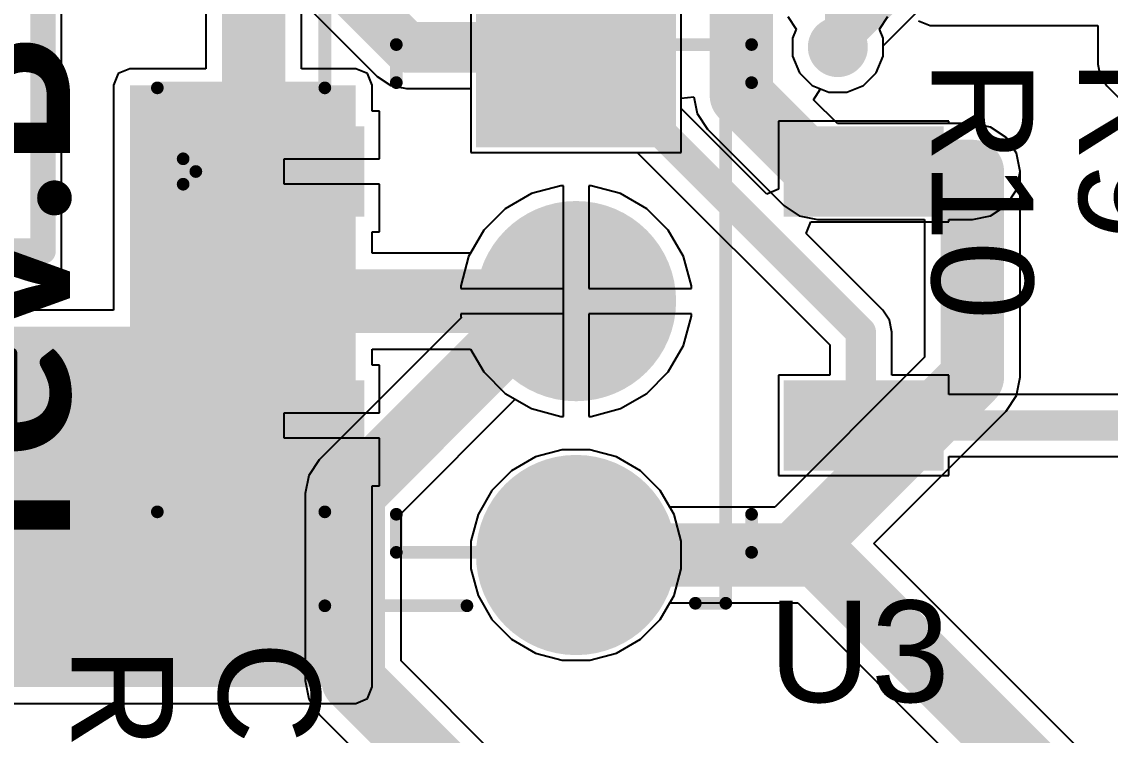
# Model space of a CAD drawing. Header units: millimetres. Extents: x -0.42 to 2.4, y -0.33 to 1.81.
# Drawn here: x 0.3164 to 0.7453, y 0.842 to 1.123 of the extents above; entities that cross this region are included whole.
import ezdxf

# ---------------------------------------------------------------- set-up
doc = ezdxf.new("R2010")
doc.units = ezdxf.units.MM
doc.header["$MEASUREMENT"] = 0
for name, color, linetype in [('BottomLayer', 5, 'Continuous'), ('BottomSolder', 6, 'Continuous'), ('Mechanical2', 216, 'Continuous'), ('MultiLayer', 9, 'Continuous'), ('PadHoleLayer', 156, 'Continuous'), ('TopLayer', 1, 'Continuous'), ('TopOverlay', 2, 'Continuous'), ('TopPaste', 8, 'Continuous'), ('TopSolder', 216, 'Continuous'), ('ViaHoleLayer', 16, 'Continuous')]:
    doc.layers.add(name, color=color, linetype=linetype)
doc.styles.add('Arial', font='', dxfattribs={"height": 0.2})
doc.styles.add('Calibri', font='', dxfattribs={"height": 0.2})
doc.styles.get('Arial').set_extended_font_data('Arial')
doc.styles.get('Calibri').set_extended_font_data('Calibri', bold=True)

# ---------------------------------------------------------------- blocks, each defined once
blk = doc.blocks.new('SIP_3P_2_54___17')
at = {"layer": 'BottomLayer'}
blk.add_hatch(color=5, dxfattribs=at).paths.add_polyline_path([(-0.13543305, 0.03543305), (-0.06456695, 0.03543305), (-0.06456695, -0.03543305), (-0.13543305, -0.03543305)])
h = blk.add_hatch(color=5, dxfattribs=at)
edge = h.paths.add_edge_path()
edge.add_arc((0, 0), 0.035433, 0, 360)
h = blk.add_hatch(color=5, dxfattribs=at)
edge = h.paths.add_edge_path()
edge.add_arc((0.1, 0), 0.035433, 0, 360)
at = {"layer": 'BottomSolder'}
blk.add_hatch(color=6, dxfattribs=at).paths.add_polyline_path([(-0.13943305, 0.03943305), (-0.06056695, 0.03943305), (-0.06056695, -0.03943305), (-0.13943305, -0.03943305)])
h = blk.add_hatch(color=6, dxfattribs=at)
edge = h.paths.add_edge_path()
edge.add_arc((0, 0), 0.039433, 0, 360)
h = blk.add_hatch(color=6, dxfattribs=at)
edge = h.paths.add_edge_path()
edge.add_arc((0.1, 0), 0.039433, 0, 360)
at = {"layer": 'MultiLayer'}
blk.add_hatch(color=9, dxfattribs=at).paths.add_polyline_path([(-0.13543305, 0.03543305), (-0.06456695, 0.03543305), (-0.06456695, -0.03543305), (-0.13543305, -0.03543305)])
h = blk.add_hatch(color=9, dxfattribs=at)
edge = h.paths.add_edge_path()
edge.add_arc((0, 0), 0.035433, 0, 360)
h = blk.add_hatch(color=9, dxfattribs=at)
edge = h.paths.add_edge_path()
edge.add_arc((0.1, 0), 0.035433, 0, 360)
at = {"layer": 'PadHoleLayer'}
h = blk.add_hatch(color=156, dxfattribs=at)
edge = h.paths.add_edge_path()
edge.add_arc((-0.1, 0), 0.0177165, 0, 360)
h = blk.add_hatch(color=156, dxfattribs=at)
edge = h.paths.add_edge_path()
edge.add_arc((0, 0), 0.0177165, 0, 360)
h = blk.add_hatch(color=156, dxfattribs=at)
edge = h.paths.add_edge_path()
edge.add_arc((0.1, 0), 0.0177165, 0, 360)
at = {"layer": 'TopLayer'}
blk.add_hatch(color=1, dxfattribs=at).paths.add_polyline_path([(-0.13543305, 0.03543305), (-0.06456695, 0.03543305), (-0.06456695, -0.03543305), (-0.13543305, -0.03543305)])
h = blk.add_hatch(color=1, dxfattribs=at)
edge = h.paths.add_edge_path()
edge.add_arc((0, 0), 0.035433, 0, 360)
h = blk.add_hatch(color=1, dxfattribs=at)
edge = h.paths.add_edge_path()
edge.add_arc((0.1, 0), 0.035433, 0, 360)
at = {"layer": 'TopSolder'}
blk.add_hatch(color=216, dxfattribs=at).paths.add_polyline_path([(-0.13943305, 0.03943305), (-0.06056695, 0.03943305), (-0.06056695, -0.03943305), (-0.13943305, -0.03943305)])
h = blk.add_hatch(color=216, dxfattribs=at)
edge = h.paths.add_edge_path()
edge.add_arc((0, 0), 0.039433, 0, 360)
h = blk.add_hatch(color=216, dxfattribs=at)
edge = h.paths.add_edge_path()
edge.add_arc((0.1, 0), 0.039433, 0, 360)
at = {"layer": 'TopOverlay', "const_width": 0.005}
for points in [[(0.119, 0.059), (-0.12, 0.059)], [(-0.12, 0.047), (-0.12, 0.059)], [(0.119, 0.047), (0.119, 0.059)], [(-0.146, 0), (-0.146, 0.01)], [(-0.141, 0.005), (-0.146, 0.01)], [(-0.146, 0), (-0.141, 0.005)], [(-0.12, -0.099), (-0.12, -0.043)], [(0.12, -0.099), (0.12, -0.043)], [(-0.084, -0.099), (-0.12, -0.099)], [(-0.084, -0.165), (-0.084, -0.099)], [(0.12, -0.099), (0.083, -0.099)], [(0.083, -0.165), (0.083, -0.099)], [(0.083, -0.165), (-0.084, -0.165)]]:
    blk.add_lwpolyline(points, dxfattribs=at)
at = {"layer": 'TopOverlay', "const_width": 0.0025}
for points in [[(-0.12125, 0.059, 1), (-0.11875, 0.059, 1)], [(-0.12125, 0.059, 1), (-0.11875, 0.059, 1)], [(0.11775, 0.059, 1), (0.12025, 0.059, 1)], [(0.11775, 0.059, 1), (0.12025, 0.059, 1)], [(-0.12125, 0.047, 1), (-0.11875, 0.047, 1)], [(0.11775, 0.047, 1), (0.12025, 0.047, 1)], [(-0.14725, 0.01, 1), (-0.14475, 0.01, 1)], [(-0.14725, 0.01, 1), (-0.14475, 0.01, 1)], [(-0.14225, 0.005, 1), (-0.13975, 0.005, 1)], [(-0.14225, 0.005, 1), (-0.13975, 0.005, 1)], [(-0.14725, 0, 1), (-0.14475, 0, 1)], [(-0.14725, 0, 1), (-0.14475, 0, 1)], [(-0.12125, -0.043, 1), (-0.11875, -0.043, 1)], [(0.11875, -0.043, 1), (0.12125, -0.043, 1)], [(-0.12125, -0.099, 1), (-0.11875, -0.099, 1)], [(-0.12125, -0.099, 1), (-0.11875, -0.099, 1)], [(-0.08525, -0.099, 1), (-0.08275, -0.099, 1)], [(-0.08525, -0.099, 1), (-0.08275, -0.099, 1)], [(0.08175, -0.099, 1), (0.08425, -0.099, 1)], [(0.08175, -0.099, 1), (0.08425, -0.099, 1)], [(0.11875, -0.099, 1), (0.12125, -0.099, 1)], [(0.11875, -0.099, 1), (0.12125, -0.099, 1)], [(-0.08525, -0.165, 1), (-0.08275, -0.165, 1)], [(-0.08525, -0.165, 1), (-0.08275, -0.165, 1)], [(0.08175, -0.165, 1), (0.08425, -0.165, 1)], [(0.08175, -0.165, 1), (0.08425, -0.165, 1)]]:
    blk.add_lwpolyline(points, format="xyb", close=True, dxfattribs=at)
blk = doc.blocks.new('SMD_4_4_5___18')
at = {"layer": 'TopLayer'}
for points in [[(-0.14173225, 0.06377955), (-0.08661415, 0.06377955), (-0.08661415, 0.03622045), (-0.14173225, 0.03622045)], [(0.08661415, 0.06377955), (0.14173225, 0.06377955), (0.14173225, 0.03622045), (0.08661415, 0.03622045)], [(-0.14173225, -0.03622045), (-0.08661415, -0.03622045), (-0.08661415, -0.06377955), (-0.14173225, -0.06377955)], [(0.08661415, -0.03622045), (0.14173225, -0.03622045), (0.14173225, -0.06377955), (0.08661415, -0.06377955)]]:
    blk.add_hatch(color=1, dxfattribs=at).paths.add_polyline_path(points)
at = {"layer": 'TopPaste'}
for points in [[(-0.14173225, 0.06377955), (-0.08661415, 0.06377955), (-0.08661415, 0.03622045), (-0.14173225, 0.03622045)], [(0.08661415, 0.06377955), (0.14173225, 0.06377955), (0.14173225, 0.03622045), (0.08661415, 0.03622045)], [(-0.14173225, -0.03622045), (-0.08661415, -0.03622045), (-0.08661415, -0.06377955), (-0.14173225, -0.06377955)], [(0.08661415, -0.03622045), (0.14173225, -0.03622045), (0.14173225, -0.06377955), (0.08661415, -0.06377955)]]:
    blk.add_hatch(color=8, dxfattribs=at).paths.add_polyline_path(points)
at = {"layer": 'TopSolder'}
for points in [[(-0.14573225, 0.06777955), (-0.08261415, 0.06777955), (-0.08261415, 0.03222045), (-0.14573225, 0.03222045)], [(0.08261415, 0.06777955), (0.14573225, 0.06777955), (0.14573225, 0.03222045), (0.08261415, 0.03222045)], [(-0.14573225, -0.03222045), (-0.08261415, -0.03222045), (-0.08261415, -0.06777955), (-0.14573225, -0.06777955)], [(0.08261415, -0.03222045), (0.14573225, -0.03222045), (0.14573225, -0.06777955), (0.08261415, -0.06777955)]]:
    blk.add_hatch(color=216, dxfattribs=at).paths.add_polyline_path(points)
at = {"layer": 'TopOverlay', "const_width": 0.005}
for points in [[(-0.07, 0.085), (-0.07, 0.1)], [(-0.07, 0.1), (0.07, 0.1)], [(0.07, 0.085), (0.07, 0.1)], [(-0.154, 0.055), (-0.149, 0.05)], [(-0.154, 0.045), (-0.154, 0.055)], [(-0.154, 0.045), (-0.149, 0.05)], [(-0.07, -0.1), (-0.07, -0.085)], [(0.07, -0.1), (0.07, -0.085)], [(-0.07, -0.1), (0.07, -0.1)]]:
    blk.add_lwpolyline(points, dxfattribs=at)
at = {"layer": 'TopOverlay', "const_width": 0.0025}
for points in [[(-0.07125, 0.1, 1), (-0.06875, 0.1, 1)], [(-0.07125, 0.1, 1), (-0.06875, 0.1, 1)], [(0.06875, 0.1, 1), (0.07125, 0.1, 1)], [(0.06875, 0.1, 1), (0.07125, 0.1, 1)], [(-0.07125, 0.085, 1), (-0.06875, 0.085, 1)], [(0.06875, 0.085, 1), (0.07125, 0.085, 1)], [(-0.15525, 0.055, 1), (-0.15275, 0.055, 1)], [(-0.15525, 0.055, 1), (-0.15275, 0.055, 1)], [(-0.15025, 0.05, 1), (-0.14775, 0.05, 1)], [(-0.15025, 0.05, 1), (-0.14775, 0.05, 1)], [(-0.15525, 0.045, 1), (-0.15275, 0.045, 1)], [(-0.15525, 0.045, 1), (-0.15275, 0.045, 1)], [(-0.07125, -0.085, 1), (-0.06875, -0.085, 1)], [(0.06875, -0.085, 1), (0.07125, -0.085, 1)], [(-0.07125, -0.1, 1), (-0.06875, -0.1, 1)], [(-0.07125, -0.1, 1), (-0.06875, -0.1, 1)], [(0.06875, -0.1, 1), (0.07125, -0.1, 1)], [(0.06875, -0.1, 1), (0.07125, -0.1, 1)]]:
    blk.add_lwpolyline(points, format="xyb", close=True, dxfattribs=at)

msp = doc.modelspace()

# ---------------------------------------------------------------- hatches: boundary and pattern name
at = {"layer": 'BottomLayer'}
h = msp.add_hatch(color=5, dxfattribs=at)
edge = h.paths.add_edge_path()
edge.add_arc((0.638, 1.1129999), 0.011811, 0, 360)
h = msp.add_hatch(color=5, dxfattribs=at)
edge = h.paths.add_edge_path()
edge.add_arc((0.691, 1.064), 0.011811, 0, 360)
at = {"layer": 'BottomSolder'}
h = msp.add_hatch(color=6, dxfattribs=at)
edge = h.paths.add_edge_path()
edge.add_arc((0.638, 1.1129999), 0.0059055, 0, 360)
h = msp.add_hatch(color=6, dxfattribs=at)
edge = h.paths.add_edge_path()
edge.add_arc((0.691, 1.064), 0.0059055, 0, 360)
at = {"layer": 'TopLayer'}
h = msp.add_hatch(color=1, dxfattribs=at)
edge = h.paths.add_edge_path()
edge.add_arc((0.638, 1.1129999), 0.011811, 0, 360)
for points in [[(0.359, 0.949), (0.448, 0.949), (0.448, 1.098), (0.359, 1.098)], [(0.231, 0.861), (0.448, 0.861), (0.448, 1.0028582), (0.231, 1.0028582)]]:
    msp.add_hatch(color=1, dxfattribs=at).paths.add_polyline_path(points)
h = msp.add_hatch(color=1, dxfattribs=at)
edge = h.paths.add_edge_path()
edge.add_arc((0.691, 1.064), 0.011811, 0, 360)
at = {"layer": 'TopSolder'}
h = msp.add_hatch(color=216, dxfattribs=at)
edge = h.paths.add_edge_path()
edge.add_arc((0.638, 1.1129999), 0.0059055, 0, 360)
h = msp.add_hatch(color=216, dxfattribs=at)
edge = h.paths.add_edge_path()
edge.add_arc((0.691, 1.064), 0.0059055, 0, 360)
at = {"layer": 'ViaHoleLayer'}
h = msp.add_hatch(color=16, dxfattribs=at)
edge = h.paths.add_edge_path()
edge.add_arc((0.638, 1.1129999), 0.0059055, 0, 360)
h = msp.add_hatch(color=16, dxfattribs=at)
edge = h.paths.add_edge_path()
edge.add_arc((0.691, 1.064), 0.0059055, 0, 360)

# ---------------------------------------------------------------- linework, layer by layer
at = {"layer": 'BottomLayer'}
for p, q in [((0.332, 1.025), (0.332, 1.448)), ((0.4019293, 1.156), (0.4565198, 1.1014095)), ((0.655811, 1.1135079), (0.675068, 1.1327649)), ((0.655811, 1.1094571), (0.655811, 1.1135079)), ((0.6530994, 1.1029108), (0.655811, 1.1094571)), ((0.6480891, 1.0979005), (0.6530994, 1.1029108)), ((0.4565198, 1.1014095), (0.4618123, 1.0978732)), ((0.4618123, 1.0978732), (0.4680552, 1.0966314)), ((0.4680552, 1.0966314), (0.4934016, 1.0966314)), ((0.4934016, 1.0966314), (0.4934016, 1.0715119)), ((0.6283821, 1.0922933), (0.6312144, 1.0965321)), ((0.6312144, 1.0965321), (0.6344572, 1.0951889)), ((0.6344572, 1.0951889), (0.6415428, 1.0951889)), ((0.6415428, 1.0951889), (0.6480891, 1.0979005)), ((0.5762676, 1.0928539), (0.5812676, 1.0933464)), ((0.5762676, 1.0715119), (0.5762676, 1.0928539)), ((0.5812676, 1.0933464), (0.5825734, 1.0867816)), ((0.637813, 1.0828624), (0.6283821, 1.0922933)), ((0.5825734, 1.0867816), (0.5866623, 1.0806623)), ((0.691, 1.0828624), (0.637813, 1.0828624)), ((0.6982183, 1.0814266), (0.691, 1.0828624)), ((0.7043377, 1.0773377), (0.6982183, 1.0814266)), ((0.5866623, 1.0806623), (0.6166623, 1.0506623)), ((0.7084266, 1.0712183), (0.7043377, 1.0773377)), ((0.4934016, 1.0715119), (0.5762676, 1.0715119)), ((0.7098624, 1.064), (0.7084266, 1.0712183)), ((0.7098624, 0.983), (0.7098624, 1.064)), ((0.5172981, 1.0552817), (0.5069381, 1.0493003)), ((0.5288532, 1.0583779), (0.5172981, 1.0552817)), ((0.5298348, 1.0583779), (0.5288532, 1.0583779)), ((0.5298348, 1.0179447), (0.5298348, 1.0583779)), ((0.540816, 1.0583779), (0.5398348, 1.0583779)), ((0.5398348, 1.0583779), (0.5398348, 1.0179447)), ((0.5523711, 1.0552817), (0.540816, 1.0583779)), ((0.5627311, 1.0493003), (0.5523711, 1.0552817)), ((0.5069381, 1.0493003), (0.4984792, 1.0408414)), ((0.57119, 1.0408414), (0.5627311, 1.0493003)), ((0.6166623, 1.0506623), (0.6227816, 1.0465734)), ((0.6227816, 1.0465734), (0.63, 1.0451376)), ((0.63, 1.0451376), (0.6721376, 1.0451376)), ((0.6721376, 1.0451376), (0.6721376, 0.9908131)), ((0.4984792, 1.0408414), (0.4924978, 1.0304814)), ((0.5771714, 1.0304814), (0.57119, 1.0408414)), ((0.4924978, 1.0304814), (0.4894016, 1.0189263)), ((0.5802676, 1.0189263), (0.5771714, 1.0304814)), ((0.008, 1.025), (0.332, 1.025)), ((0.4894016, 1.0189263), (0.4894016, 1.0179447)), ((0.4894016, 1.0179447), (0.5298348, 1.0179447)), ((0.5398348, 1.0179447), (0.5802676, 1.0179447)), ((0.5802676, 1.0179447), (0.5802676, 1.0189263)), ((0.4895656, 1.0063513), (0.4336623, 0.950448)), ((0.5298348, 1.0079447), (0.4894016, 1.0079447)), ((0.4894016, 1.0079447), (0.4894016, 1.0069635)), ((0.4894016, 1.0069635), (0.4895656, 1.0063513)), ((0.5298348, 0.9675119), (0.5298348, 1.0079447)), ((0.5802676, 1.0079447), (0.5398348, 1.0079447)), ((0.5398348, 1.0079447), (0.5398348, 0.9675119)), ((0.5771714, 0.9954084), (0.5802676, 1.0069635)), ((0.5802676, 1.0069635), (0.5802676, 1.0079447)), ((0.57119, 0.9850484), (0.5771714, 0.9954084)), ((0.6721376, 0.9908131), (0.6131319, 0.9318073)), ((0.5627311, 0.9765895), (0.57119, 0.9850484)), ((0.7084266, 0.9757817), (0.7098624, 0.983)), ((0.4658624, 0.9292973), (0.5108792, 0.9743141)), ((0.5108792, 0.9743141), (0.5172981, 0.9706081)), ((0.5523711, 0.9706081), (0.5627311, 0.9765895)), ((0.7043378, 0.9696623), (0.7084266, 0.9757817)), ((0.5172981, 0.9706081), (0.5288532, 0.9675119)), ((0.540816, 0.9675119), (0.5523711, 0.9706081)), ((0.6521755, 0.9175), (0.7043378, 0.9696623)), ((0.5288532, 0.9675119), (0.5298348, 0.9675119)), ((0.5398348, 0.9675119), (0.540816, 0.9675119)), ((0.5293798, 0.9543779), (0.5188421, 0.9515543)), ((0.5402894, 0.9543779), (0.5293798, 0.9543779)), ((0.5508271, 0.9515543), (0.5402894, 0.9543779)), ((0.4336623, 0.950448), (0.4295734, 0.9443287)), ((0.5188421, 0.9515543), (0.5093942, 0.9460995)), ((0.560275, 0.9460995), (0.5508271, 0.9515543)), ((0.4295734, 0.9443287), (0.4281376, 0.9371103)), ((0.5093942, 0.9460995), (0.50168, 0.9383853)), ((0.5679892, 0.9383853), (0.560275, 0.9460995)), ((0.4281376, 0.9371103), (0.4281376, 0.8635002)), ((0.50168, 0.9383853), (0.4962252, 0.9289374)), ((0.571787, 0.9318073), (0.5679892, 0.9383853)), ((0.6131319, 0.9318073), (0.571787, 0.9318073)), ((0.4658624, 0.8713132), (0.4658624, 0.9292973)), ((0.4962252, 0.9289374), (0.4934016, 0.9183997)), ((0.4934016, 0.9183997), (0.4934016, 0.9074901)), ((0.7333378, 0.8363378), (0.6521755, 0.9175)), ((0.4934016, 0.9074901), (0.4962252, 0.8969524)), ((0.4962252, 0.8969524), (0.50168, 0.8875045)), ((0.5679892, 0.8875045), (0.571787, 0.8940825)), ((0.571787, 0.8940825), (0.6222422, 0.8940825)), ((0.6222422, 0.8940825), (0.7011376, 0.815187)), ((0.50168, 0.8875045), (0.5093942, 0.8797903)), ((0.560275, 0.8797903), (0.5679892, 0.8875045)), ((0.5093942, 0.8797903), (0.5188421, 0.8743355)), ((0.5508271, 0.8743355), (0.560275, 0.8797903)), ((0.5492363, 0.7879393), (0.4658624, 0.8713132)), ((0.5188421, 0.8743355), (0.5293798, 0.8715119)), ((0.5293798, 0.8715119), (0.5402894, 0.8715119)), ((0.5402894, 0.8715119), (0.5508271, 0.8743355)), ((0.4281376, 0.8635002), (0.4295734, 0.8562818)), ((0.4295734, 0.8562818), (0.4336623, 0.8501625)), ((0.4336623, 0.8501625), (0.5225609, 0.7612639))]:
    msp.add_line(p, q, dxfattribs=at)
for points, const_width in [([(0.3890001, 1.192), (0.4680552, 1.1129449)], 0.02), ([(0.6, 1.094), (0.6, 1.162)], 0.025), ([(0.638, 1.1129999), (0.6700001, 1.145)], 0.012), ([(0.4680552, 1.1129449), (0.5348346, 1.1129449)], 0.02), ([(0.6, 1.094), (0.63, 1.064)], 0.025), ([(0.63, 1.064), (0.691, 1.064)], 0.025), ([(0.691, 0.983), (0.691, 1.064)], 0.025), ([(0.447, 0.9371103), (0.5228346, 1.0129449)], 0.025), ([(0.6209449, 0.9129449), (0.691, 0.983)], 0.025), ([(0.447, 0.8635002), (0.447, 0.9371103)], 0.025), ([(0.5228346, 0.9129449), (0.5348346, 0.9129449)], 0.025), ([(0.5348346, 0.9129449), (0.6209449, 0.9129449)], 0.025), ([(0.6209449, 0.9129449), (0.6300552, 0.9129449)], 0.025), ([(0.6300552, 0.9129449), (0.72, 0.8230001)], 0.025), ([(0.447, 0.8635002), (0.544, 0.7665002)], 0.025)]:
    msp.add_lwpolyline(points, dxfattribs=dict(at, const_width=const_width))
for points, const_width in [([(0.4630552, 1.1129449, 1), (0.4730552, 1.1129449, 1)], 0.01), ([(0.4630552, 1.1129449, 1), (0.4730552, 1.1129449, 1)], 0.01), ([(0.5298346, 1.1129449, 1), (0.5398346, 1.1129449, 1)], 0.01), ([(0.635, 1.1129999, 1), (0.641, 1.1129999, 1)], 0.006), ([(0.59375, 1.094, 1), (0.60625, 1.094, 1)], 0.0125), ([(0.59375, 1.094, 1), (0.60625, 1.094, 1)], 0.0125), ([(0.62375, 1.064, 1), (0.63625, 1.064, 1)], 0.0125), ([(0.62375, 1.064, 1), (0.63625, 1.064, 1)], 0.0125), ([(0.68475, 1.064, 1), (0.69725, 1.064, 1)], 0.0125), ([(0.68475, 1.064, 1), (0.69725, 1.064, 1)], 0.0125), ([(0.5165846, 1.0129449, 1), (0.5290846, 1.0129449, 1)], 0.0125), ([(0.68475, 0.983, 1), (0.69725, 0.983, 1)], 0.0125), ([(0.68475, 0.983, 1), (0.69725, 0.983, 1)], 0.0125), ([(0.44075, 0.9371103, 1), (0.45325, 0.9371103, 1)], 0.0125), ([(0.44075, 0.9371103, 1), (0.45325, 0.9371103, 1)], 0.0125), ([(0.5165846, 0.9129449, 1), (0.5290846, 0.9129449, 1)], 0.0125), ([(0.5285846, 0.9129449, 1), (0.5410846, 0.9129449, 1)], 0.0125), ([(0.5285846, 0.9129449, 1), (0.5410846, 0.9129449, 1)], 0.0125), ([(0.6146949, 0.9129449, 1), (0.6271949, 0.9129449, 1)], 0.0125), ([(0.6146949, 0.9129449, 1), (0.6271949, 0.9129449, 1)], 0.0125), ([(0.6146949, 0.9129449, 1), (0.6271949, 0.9129449, 1)], 0.0125), ([(0.6238052, 0.9129449, 1), (0.6363052, 0.9129449, 1)], 0.0125), ([(0.6238052, 0.9129449, 1), (0.6363052, 0.9129449, 1)], 0.0125), ([(0.44075, 0.8635002, 1), (0.45325, 0.8635002, 1)], 0.0125), ([(0.44075, 0.8635002, 1), (0.45325, 0.8635002, 1)], 0.0125)]:
    msp.add_lwpolyline(points, format="xyb", close=True, dxfattribs=dict(at, const_width=const_width))
at = {"layer": 'Mechanical2', "const_width": 0.01}
for points in [[(0.3248031, 1.03263), (0.3248031, 1.4558583)], [(0, 1.03263), (0.3248031, 1.03263)]]:
    msp.add_lwpolyline(points, dxfattribs=at)
at = {"layer": 'Mechanical2', "const_width": 0.005}
msp.add_lwpolyline([(0.3223031, 1.03263, 1), (0.3273031, 1.03263, 1)], format="xyb", close=True, dxfattribs=at)
msp.add_lwpolyline([(0.3223031, 1.03263, 1), (0.3273031, 1.03263, 1)], format="xyb", close=True, dxfattribs=at)
at = {"layer": 'TopLayer'}
for p, q in [((0.332, 1.025), (0.332, 1.448)), ((0.4934016, 1.1543779), (0.4934016, 1.0715119)), ((0.5762676, 1.0888149), (0.5762676, 1.1543779)), ((0.3889644, 1.1488268), (0.3889644, 1.1044944)), ((0.4266892, 1.1044944), (0.4266892, 1.1410138)), ((0.6182801, 1.125), (0.6216211, 1.1199999)), ((0.6543789, 1.1199999), (0.6577199, 1.125)), ((0.6216211, 1.1199999), (0.620189, 1.1165427)), ((0.655811, 1.1165427), (0.6543789, 1.1199999)), ((0.6697411, 1.1234078), (0.6743333, 1.1215056)), ((0.6743333, 1.1215056), (0.7404315, 1.1215056)), ((0.7404315, 1.1215056), (0.7404315, 1.1063335)), ((0.620189, 1.1165427), (0.620189, 1.1094571)), ((0.655811, 1.1094571), (0.655811, 1.1165427)), ((0.620189, 1.1094571), (0.6229006, 1.1029108)), ((0.6530994, 1.1029108), (0.655811, 1.1094571)), ((0.3544078, 1.1025922), (0.3525056, 1.098)), ((0.359, 1.1044944), (0.3544078, 1.1025922)), ((0.3889644, 1.1044944), (0.359, 1.1044944)), ((0.448, 1.1044944), (0.4266892, 1.1044944)), ((0.4525922, 1.1025922), (0.448, 1.1044944)), ((0.4544944, 1.098), (0.4525922, 1.1025922)), ((0.6229006, 1.1029108), (0.6279109, 1.0979005)), ((0.6480891, 1.0979005), (0.6530994, 1.1029108)), ((0.7404315, 1.1063335), (0.7413628, 1.1016513)), ((0.7413628, 1.1016513), (0.7440151, 1.097682)), ((0.3525056, 1.098), (0.3525056, 1.0093527)), ((0.4544944, 1.0877795), (0.4544944, 1.098)), ((0.6279109, 1.0979005), (0.6344572, 1.0951889)), ((0.6344572, 1.0951889), (0.6415428, 1.0951889)), ((0.6415428, 1.0951889), (0.6480891, 1.0979005)), ((0.7440151, 1.097682), (0.8141205, 1.0275766)), ((0.4573858, 1.0877795), (0.4544944, 1.0877795)), ((0.4573858, 1.069), (0.4573858, 1.0877795)), ((0.6099948, 1.0550877), (0.5762676, 1.0888149)), ((0.6487569, 1.0837795), (0.6146142, 1.0837795)), ((0.6146142, 1.0837795), (0.6146142, 1.0570012)), ((0.6491732, 1.0838623), (0.6487569, 1.0837795)), ((0.6495895, 1.0837795), (0.6491732, 1.0838623)), ((0.6817322, 1.0837795), (0.6495895, 1.0837795)), ((0.6817322, 1.0828624), (0.6817322, 1.0837795)), ((0.691, 1.0828624), (0.6817322, 1.0828624)), ((0.6982183, 1.0814266), (0.691, 1.0828624)), ((0.7043377, 1.0773377), (0.6982183, 1.0814266)), ((0.7084266, 1.0712183), (0.7043377, 1.0773377)), ((0.4198268, 1.059), (0.4198268, 1.069)), ((0.4198268, 1.069), (0.4573858, 1.069)), ((0.4934016, 1.0715119), (0.5589646, 1.0715119)), ((0.5589646, 1.0715119), (0.6347943, 0.9956822)), ((0.7098624, 1.064), (0.7084266, 1.0712183)), ((0.7084266, 1.0567817), (0.7098624, 1.064)), ((0.4573858, 1.059), (0.4198268, 1.059)), ((0.4573858, 1.0402205), (0.4573858, 1.059)), ((0.5172981, 1.0552817), (0.5069381, 1.0493003)), ((0.5288532, 1.0583779), (0.5172981, 1.0552817)), ((0.5298348, 1.0583779), (0.5288532, 1.0583779)), ((0.5298348, 1.0129447), (0.5298348, 1.0583779)), ((0.540816, 1.0583779), (0.5398348, 1.0583779)), ((0.5398348, 1.0583779), (0.5398348, 1.0179447)), ((0.5523711, 1.0552817), (0.540816, 1.0583779)), ((0.5627311, 1.0493003), (0.5523711, 1.0552817)), ((0.6146142, 1.0570012), (0.6099948, 1.0550877)), ((0.7043377, 1.0506623), (0.7084266, 1.0567817)), ((0.5069381, 1.0493003), (0.4984792, 1.0408414)), ((0.57119, 1.0408414), (0.5627311, 1.0493003)), ((0.6982183, 1.0465734), (0.7043377, 1.0506623)), ((0.6254814, 1.0396011), (0.6273949, 1.0442205)), ((0.6273949, 1.0442205), (0.6817322, 1.0442205)), ((0.6817322, 1.0442205), (0.6817322, 1.0451376)), ((0.6817322, 1.0451376), (0.691, 1.0451376)), ((0.691, 1.0451376), (0.6982183, 1.0465734)), ((0.4544944, 1.0318073), (0.4544944, 1.0402205)), ((0.4544944, 1.0402205), (0.4573858, 1.0402205)), ((0.4984792, 1.0408414), (0.4932633, 1.0318073)), ((0.5771714, 1.0304814), (0.57119, 1.0408414)), ((0.6556809, 1.0094016), (0.6254814, 1.0396011)), ((0.4932633, 1.0318073), (0.4544944, 1.0318073)), ((0.5802676, 1.0189263), (0.5771714, 1.0304814)), ((0.008, 1.025), (0.332, 1.025)), ((0.5398348, 1.0179447), (0.5802676, 1.0179447)), ((0.5802676, 1.0179447), (0.5802676, 1.0189263)), ((0.5298348, 0.9675119), (0.5298348, 1.0129447)), ((0.3525056, 1.0093527), (0.231, 1.0093527)), ((0.6583332, 1.0054323), (0.6556809, 1.0094016)), ((0.5802676, 1.0079447), (0.5398348, 1.0079447)), ((0.5398348, 1.0079447), (0.5398348, 0.9675119)), ((0.5771714, 0.9954084), (0.5802676, 1.0069635)), ((0.5802676, 1.0069635), (0.5802676, 1.0079447)), ((0.6592645, 1.0007501), (0.6583332, 1.0054323)), ((0.6592645, 0.9837795), (0.6592645, 1.0007501)), ((0.57119, 0.9850484), (0.5771714, 0.9954084)), ((0.6347943, 0.9956822), (0.6347943, 0.9837795)), ((0.4544944, 0.9877795), (0.4544944, 0.9940825)), ((0.4544944, 0.9940825), (0.4932633, 0.9940825)), ((0.4932633, 0.9940825), (0.4984792, 0.9850484)), ((0.4573858, 0.9877795), (0.4544944, 0.9877795)), ((0.4573858, 0.969), (0.4573858, 0.9877795)), ((0.4984792, 0.9850484), (0.5069381, 0.9765895)), ((0.5627311, 0.9765895), (0.57119, 0.9850484)), ((0.6347943, 0.9837795), (0.6146142, 0.9837795)), ((0.6146142, 0.9837795), (0.6146142, 0.9442205)), ((0.6817322, 0.9837795), (0.6592645, 0.9837795)), ((0.6817322, 0.9761642), (0.6817322, 0.9837795)), ((0.5069381, 0.9765895), (0.5172981, 0.9706081)), ((0.5523711, 0.9706081), (0.5627311, 0.9765895)), ((0.8531174, 0.9761642), (0.6817322, 0.9761642)), ((0.5172981, 0.9706081), (0.5288532, 0.9675119)), ((0.540816, 0.9675119), (0.5523711, 0.9706081)), ((0.4198268, 0.959), (0.4198268, 0.969)), ((0.4198268, 0.969), (0.4573858, 0.969)), ((0.5288532, 0.9675119), (0.5298348, 0.9675119)), ((0.5398348, 0.9675119), (0.540816, 0.9675119)), ((0.4573858, 0.959), (0.4198268, 0.959)), ((0.4573858, 0.9402205), (0.4573858, 0.959)), ((0.5293798, 0.9543779), (0.5188421, 0.9515543)), ((0.5402894, 0.9543779), (0.5293798, 0.9543779)), ((0.5508271, 0.9515543), (0.5402894, 0.9543779)), ((0.5188421, 0.9515543), (0.5093942, 0.9460995)), ((0.560275, 0.9460995), (0.5508271, 0.9515543)), ((0.6817322, 0.9442205), (0.6817322, 0.951694)), ((0.6817322, 0.951694), (0.8529758, 0.951694)), ((0.5093942, 0.9460995), (0.50168, 0.9383853)), ((0.5679892, 0.9383853), (0.560275, 0.9460995)), ((0.6146142, 0.9442205), (0.6817322, 0.9442205)), ((0.4544944, 0.861), (0.4544944, 0.9402205)), ((0.4544944, 0.9402205), (0.4573858, 0.9402205)), ((0.50168, 0.9383853), (0.4962252, 0.9289374)), ((0.573444, 0.9289374), (0.5679892, 0.9383853)), ((0.4962252, 0.9289374), (0.4934016, 0.9183997)), ((0.5762676, 0.9183997), (0.573444, 0.9289374)), ((0.4934016, 0.9183997), (0.4934016, 0.9074901)), ((0.5762676, 0.9074901), (0.5762676, 0.9183997)), ((0.4934016, 0.9074901), (0.4962252, 0.8969524)), ((0.573444, 0.8969524), (0.5762676, 0.9074901)), ((0.4962252, 0.8969524), (0.50168, 0.8875045)), ((0.5679892, 0.8875045), (0.573444, 0.8969524)), ((0.50168, 0.8875045), (0.5093942, 0.8797903)), ((0.560275, 0.8797903), (0.5679892, 0.8875045)), ((0.5093942, 0.8797903), (0.5188421, 0.8743355)), ((0.5508271, 0.8743355), (0.560275, 0.8797903)), ((0.5188421, 0.8743355), (0.5293798, 0.8715119)), ((0.5293798, 0.8715119), (0.5402894, 0.8715119)), ((0.5402894, 0.8715119), (0.5508271, 0.8743355)), ((0.4525922, 0.8564078), (0.4544944, 0.861)), ((0.261, 0.8545056), (0.448, 0.8545056)), ((0.448, 0.8545056), (0.4525922, 0.8564078))]:
    msp.add_line(p, q, dxfattribs=at)
for points, const_width in [([(0.4078268, 1.064), (0.4078268, 1.1488268)], 0.025), ([(0.638, 1.1129999), (0.638, 1.148)], 0.01), ([(0.5348346, 1.1129449), (0.6470294, 1.0007501)], 0.012), ([(0.6481732, 1.064), (0.6491732, 1.065)], 0.025), ([(0.4078268, 1.0129449), (0.4078268, 1.064)], 0.025), ([(0.6491732, 1.064), (0.691, 1.064)], 0.025), ([(0.6361732, 1.064), (0.6366732, 1.0645)], 0.01), ([(0.4198268, 1.0129448), (0.4198269, 1.0129449)], 0.025), ([(0.4198268, 0.964), (0.4198268, 1.0129448)], 0.025), ([(0.4198269, 1.0129449), (0.5228346, 1.0129449)], 0.025), ([(0.6470294, 0.9651438), (0.6470294, 1.0007501)], 0.012), ([(0.2677322, 0.9639291), (0.4077559, 0.9639291)], 0.025), ([(0.4077559, 0.9639291), (0.4078268, 0.964)], 0.025), ([(0.6470294, 0.9651438), (0.6482441, 0.9639291)], 0.012), ([(0.6482441, 0.9639291), (0.8659292, 0.9639291)], 0.012)]:
    msp.add_lwpolyline(points, dxfattribs=dict(at, const_width=const_width))
for points, const_width in [([(0.5318346, 1.1129449, 1), (0.5378346, 1.1129449, 1)], 0.006), ([(0.6355, 1.1129999, 1), (0.6405, 1.1129999, 1)], 0.005), ([(0.6429232, 1.065, 1), (0.6554232, 1.065, 1)], 0.0125), ([(0.4015768, 1.064, 1), (0.4140768, 1.064, 1)], 0.0125), ([(0.4015768, 1.064, 1), (0.4140768, 1.064, 1)], 0.0125), ([(0.6419232, 1.064, 1), (0.6544232, 1.064, 1)], 0.0125), ([(0.6429232, 1.064, 1), (0.6554232, 1.064, 1)], 0.0125), ([(0.68475, 1.064, 1), (0.69725, 1.064, 1)], 0.0125), ([(0.6336732, 1.064, 1), (0.6386732, 1.064, 1)], 0.005), ([(0.6341732, 1.0645, 1), (0.6391732, 1.0645, 1)], 0.005), ([(0.4015768, 1.0129449, 1), (0.4140768, 1.0129449, 1)], 0.0125), ([(0.4135768, 1.0129448, 1), (0.4260768, 1.0129448, 1)], 0.0125), ([(0.4135768, 1.0129448, 1), (0.4260768, 1.0129448, 1)], 0.0125), ([(0.4135769, 1.0129449, 1), (0.4260769, 1.0129449, 1)], 0.0125), ([(0.4135769, 1.0129449, 1), (0.4260769, 1.0129449, 1)], 0.0125), ([(0.5165846, 1.0129449, 1), (0.5290846, 1.0129449, 1)], 0.0125), ([(0.6440294, 1.0007501, 1), (0.6500294, 1.0007501, 1)], 0.006), ([(0.6440294, 1.0007501, 1), (0.6500294, 1.0007501, 1)], 0.006), ([(0.4015059, 0.9639291, 1), (0.4140059, 0.9639291, 1)], 0.0125), ([(0.4015059, 0.9639291, 1), (0.4140059, 0.9639291, 1)], 0.0125), ([(0.4015768, 0.964, 1), (0.4140768, 0.964, 1)], 0.0125), ([(0.4135768, 0.964, 1), (0.4260768, 0.964, 1)], 0.0125), ([(0.6440294, 0.9651438, 1), (0.6500294, 0.9651438, 1)], 0.006), ([(0.6440294, 0.9651438, 1), (0.6500294, 0.9651438, 1)], 0.006), ([(0.6452441, 0.9639291, 1), (0.6512441, 0.9639291, 1)], 0.006), ([(0.6452441, 0.9639291, 1), (0.6512441, 0.9639291, 1)], 0.006)]:
    msp.add_lwpolyline(points, format="xyb", close=True, dxfattribs=dict(at, const_width=const_width))

# ---------------------------------------------------------------- block references
at = {"rotation": 270}
msp.add_blockref('SIP_3P_2_54___17', (0.5348346, 1.0129449), dxfattribs=at)
msp.add_blockref('SMD_4_4_5___18', (0.534, 1.014))

# ---------------------------------------------------------------- texts
at = {"layer": 'TopOverlay'}
for s, height, rotation, style, p in [('rev.B', 0.06, 90, 'Calibri', (0.3354735, 0.918)), ('R10', 0.04, 270, 'Arial', (0.6750065, 1.1079838)), ('R9', 0.04, 270, 'Arial', (0.7330065, 1.1083225)), ('C12', 0.04, 270, 'Arial', (0.3940065, 0.8789838)), ('R12', 0.04, 270, 'Arial', (0.3360065, 0.8769838))]:
    msp.add_text(s, height=height, rotation=rotation, dxfattribs=dict(at, style=style)).set_placement(p)
at = {"layer": 'TopOverlay', "style": 'Arial'}
msp.add_text('U3', height=0.04, dxfattribs=at).set_placement((0.6106775, 0.8550065))

doc.saveas('drawing.dxf')
